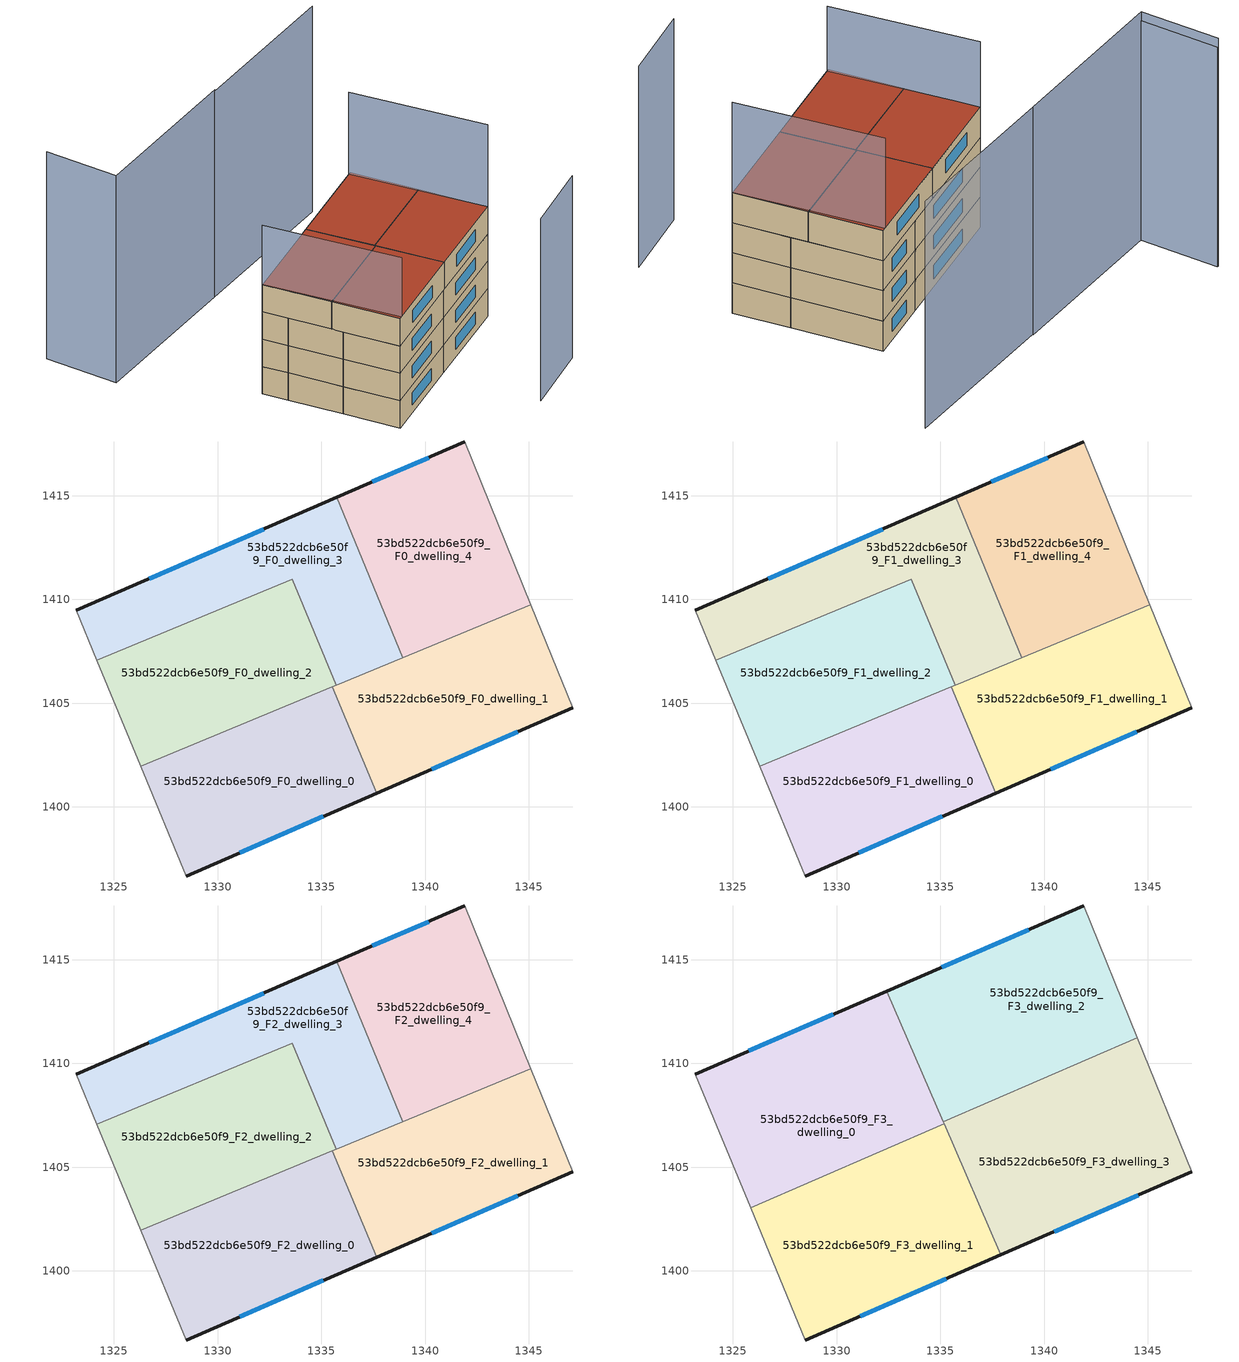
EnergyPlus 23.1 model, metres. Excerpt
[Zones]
53bd522dcb6e50f9_F0_dwelling_0
 floor ground (EU_floor_Construction): 1335.54,1405.79 1337.66,1400.66 1328.5,1396.67 1326.31,1401.96 z0
 wall outside (EU_wall_Construction): 1328.5,1396.67 1337.66,1400.66 z0:3
 wall to 53bd522dcb6e50f9_F0_dwelling_1 (EU_wall_Construction): 1337.66,1400.66 1335.54,1405.79 z0:3
 wall adiabatic (EU_wall_Construction): 1326.31,1401.96 1328.5,1396.67 z0:3
 wall to 53bd522dcb6e50f9_F0_dwelling_2 (EU_wall_Construction): 1335.54,1405.79 1326.31,1401.96 z0:3
 window (EU_Window_Construction): 1331.06,1397.79 1335.09,1399.54 z0.84:2.16
53bd522dcb6e50f9_F0_dwelling_1
 floor ground (EU_floor_Construction): 1345.09,1409.75 1347.11,1404.77 1337.66,1400.66 1335.54,1405.79 z0
 wall outside (EU_wall_Construction): 1337.66,1400.66 1347.11,1404.77 z0:3
 wall adiabatic (EU_wall_Construction): 1347.11,1404.77 1345.09,1409.75 z0:3
 wall to 53bd522dcb6e50f9_F0_dwelling_4 (EU_wall_Construction): 1345.09,1409.75 1338.93,1407.19 z0:3
 wall to 53bd522dcb6e50f9_F0_dwelling_3 (EU_wall_Construction): 1338.93,1407.19 1335.71,1405.86 z0:3
 wall to 53bd522dcb6e50f9_F0_dwelling_2 (EU_wall_Construction): 1335.71,1405.86 1335.54,1405.79 z0:3
 window (EU_Window_Construction): 1340.31,1401.81 1344.46,1403.62 z0.84:2.16
53bd522dcb6e50f9_F0_dwelling_2
 floor ground (EU_floor_Construction): 1333.59,1410.97 1335.71,1405.86 1326.31,1401.96 1324.19,1407.08 z0
 wall to 53bd522dcb6e50f9_F0_dwelling_3 (EU_wall_Construction): 1335.71,1405.86 1333.59,1410.97 1324.19,1407.08 z0:3
 wall adiabatic (EU_wall_Construction): 1324.19,1407.08 1326.31,1401.96 z0:3
53bd522dcb6e50f9_F0_dwelling_3
 floor ground (EU_floor_Construction): 1335.73,1414.91 1338.93,1407.19 1335.71,1405.86 1333.59,1410.97 1324.19,1407.08 1323.2,1409.48 z0
 wall outside (EU_wall_Construction): 1335.73,1414.91 1323.2,1409.48 z0:3
 wall adiabatic (EU_wall_Construction): 1323.2,1409.48 1324.19,1407.08 z0:3
 wall to 53bd522dcb6e50f9_F0_dwelling_4 (EU_wall_Construction): 1338.93,1407.19 1335.73,1414.91 z0:3
 window (EU_Window_Construction): 1332.22,1413.39 1326.71,1411 z0.84:2.16
53bd522dcb6e50f9_F0_dwelling_4
 floor ground (EU_floor_Construction): 1341.91,1417.58 1345.09,1409.75 1338.93,1407.19 1335.73,1414.91 z0
 wall outside (EU_wall_Construction): 1341.91,1417.58 1335.73,1414.91 z0:3
 wall adiabatic (EU_wall_Construction): 1345.09,1409.75 1341.91,1417.58 z0:3
 window (EU_Window_Construction): 1340.18,1416.83 1337.46,1415.66 z0.84:2.16
53bd522dcb6e50f9_F1_dwelling_0
 floor to 53bd522dcb6e50f9_F0_dwelling_0 (EU_floor_Construction): 1335.54,1405.79 1337.66,1400.66 1328.5,1396.67 1326.31,1401.96 z3
 wall outside (EU_wall_Construction): 1328.5,1396.67 1337.66,1400.66 z3:6
 wall to 53bd522dcb6e50f9_F1_dwelling_1 (EU_wall_Construction): 1337.66,1400.66 1335.54,1405.79 z3:6
 wall adiabatic (EU_wall_Construction): 1326.31,1401.96 1328.5,1396.67 z3:6
 wall to 53bd522dcb6e50f9_F1_dwelling_2 (EU_wall_Construction): 1335.54,1405.79 1326.31,1401.96 z3:6
 window (EU_Window_Construction): 1331.06,1397.79 1335.09,1399.54 z3.84:5.16
53bd522dcb6e50f9_F1_dwelling_1
 floor to 53bd522dcb6e50f9_F0_dwelling_1 (EU_floor_Construction): 1345.09,1409.75 1347.11,1404.77 1337.66,1400.66 1335.54,1405.79 z3
 wall outside (EU_wall_Construction): 1337.66,1400.66 1347.11,1404.77 z3:6
 wall adiabatic (EU_wall_Construction): 1347.11,1404.77 1345.09,1409.75 z3:6
 wall to 53bd522dcb6e50f9_F1_dwelling_4 (EU_wall_Construction): 1345.09,1409.75 1338.93,1407.19 z3:6
 wall to 53bd522dcb6e50f9_F1_dwelling_3 (EU_wall_Construction): 1338.93,1407.19 1335.71,1405.86 z3:6
 wall to 53bd522dcb6e50f9_F1_dwelling_2 (EU_wall_Construction): 1335.71,1405.86 1335.54,1405.79 z3:6
 window (EU_Window_Construction): 1340.31,1401.81 1344.46,1403.62 z3.84:5.16
53bd522dcb6e50f9_F1_dwelling_2
 floor to 53bd522dcb6e50f9_F0_dwelling_2 (EU_floor_Construction): 1333.59,1410.97 1335.71,1405.86 1326.31,1401.96 1324.19,1407.08 z3
 wall to 53bd522dcb6e50f9_F1_dwelling_3 (EU_wall_Construction): 1335.71,1405.86 1333.59,1410.97 1324.19,1407.08 z3:6
 wall adiabatic (EU_wall_Construction): 1324.19,1407.08 1326.31,1401.96 z3:6
53bd522dcb6e50f9_F1_dwelling_3
 floor to 53bd522dcb6e50f9_F0_dwelling_3 (EU_floor_Construction): 1335.73,1414.91 1338.93,1407.19 1335.71,1405.86 1333.59,1410.97 1324.19,1407.08 1323.2,1409.48 z3
 wall outside (EU_wall_Construction): 1335.73,1414.91 1323.2,1409.48 z3:6
 wall adiabatic (EU_wall_Construction): 1323.2,1409.48 1324.19,1407.08 z3:6
 wall to 53bd522dcb6e50f9_F1_dwelling_4 (EU_wall_Construction): 1338.93,1407.19 1335.73,1414.91 z3:6
 window (EU_Window_Construction): 1332.22,1413.39 1326.71,1411 z3.84:5.16
53bd522dcb6e50f9_F1_dwelling_4
 floor to 53bd522dcb6e50f9_F0_dwelling_4 (EU_floor_Construction): 1341.91,1417.58 1345.09,1409.75 1338.93,1407.19 1335.73,1414.91 z3
 wall outside (EU_wall_Construction): 1341.91,1417.58 1335.73,1414.91 z3:6
 wall adiabatic (EU_wall_Construction): 1345.09,1409.75 1341.91,1417.58 z3:6
 window (EU_Window_Construction): 1340.18,1416.83 1337.46,1415.66 z3.84:5.16
53bd522dcb6e50f9_F2_dwelling_0
 floor to 53bd522dcb6e50f9_F1_dwelling_0 (EU_floor_Construction): 1335.54,1405.79 1337.66,1400.66 1328.5,1396.67 1326.31,1401.96 z6
 wall outside (EU_wall_Construction): 1328.5,1396.67 1337.66,1400.66 z6:9
 wall to 53bd522dcb6e50f9_F2_dwelling_1 (EU_wall_Construction): 1337.66,1400.66 1335.54,1405.79 z6:9
 wall adiabatic (EU_wall_Construction): 1326.31,1401.96 1328.5,1396.67 z6:9
 wall to 53bd522dcb6e50f9_F2_dwelling_2 (EU_wall_Construction): 1335.54,1405.79 1326.31,1401.96 z6:9
 window (EU_Window_Construction): 1331.06,1397.79 1335.09,1399.54 z6.84:8.16
53bd522dcb6e50f9_F2_dwelling_1
 floor to 53bd522dcb6e50f9_F1_dwelling_1 (EU_floor_Construction): 1345.09,1409.75 1347.11,1404.77 1337.66,1400.66 1335.54,1405.79 z6
 wall outside (EU_wall_Construction): 1337.66,1400.66 1347.11,1404.77 z6:9
 wall adiabatic (EU_wall_Construction): 1347.11,1404.77 1345.09,1409.75 z6:9
 wall to 53bd522dcb6e50f9_F2_dwelling_4 (EU_wall_Construction): 1345.09,1409.75 1338.93,1407.19 z6:9
 wall to 53bd522dcb6e50f9_F2_dwelling_3 (EU_wall_Construction): 1338.93,1407.19 1335.71,1405.86 z6:9
 wall to 53bd522dcb6e50f9_F2_dwelling_2 (EU_wall_Construction): 1335.71,1405.86 1335.54,1405.79 z6:9
 window (EU_Window_Construction): 1340.31,1401.81 1344.46,1403.62 z6.84:8.16
53bd522dcb6e50f9_F2_dwelling_2
 floor to 53bd522dcb6e50f9_F1_dwelling_2 (EU_floor_Construction): 1333.59,1410.97 1335.71,1405.86 1326.31,1401.96 1324.19,1407.08 z6
 wall to 53bd522dcb6e50f9_F2_dwelling_3 (EU_wall_Construction): 1335.71,1405.86 1333.59,1410.97 1324.19,1407.08 z6:9
 wall adiabatic (EU_wall_Construction): 1324.19,1407.08 1326.31,1401.96 z6:9
 ceiling adiabatic (EU_roof_Construction): 1335.71,1405.86 1333.59,1410.97 1324.19,1407.08 1326.31,1401.96 z9
53bd522dcb6e50f9_F2_dwelling_3
 floor to 53bd522dcb6e50f9_F1_dwelling_3 (EU_floor_Construction): 1335.73,1414.91 1338.93,1407.19 1335.71,1405.86 1333.59,1410.97 1324.19,1407.08 1323.2,1409.48 z6
 wall outside (EU_wall_Construction): 1335.73,1414.91 1323.2,1409.48 z6:9
 wall adiabatic (EU_wall_Construction): 1323.2,1409.48 1324.19,1407.08 z6:9
 wall to 53bd522dcb6e50f9_F2_dwelling_4 (EU_wall_Construction): 1338.93,1407.19 1335.73,1414.91 z6:9
 window (EU_Window_Construction): 1332.22,1413.39 1326.71,1411 z6.84:8.16
53bd522dcb6e50f9_F2_dwelling_4
 floor to 53bd522dcb6e50f9_F1_dwelling_4 (EU_floor_Construction): 1341.91,1417.58 1345.09,1409.75 1338.93,1407.19 1335.73,1414.91 z6
 wall outside (EU_wall_Construction): 1341.91,1417.58 1335.73,1414.91 z6:9
 wall adiabatic (EU_wall_Construction): 1345.09,1409.75 1341.91,1417.58 z6:9
 window (EU_Window_Construction): 1340.18,1416.83 1337.46,1415.66 z6.84:8.16
53bd522dcb6e50f9_F3_dwelling_0
 floor adiabatic (EU_floor_Construction): 1333.52,1410.94 1335.19,1407.08 1325.86,1403.05 1324.19,1407.08 z9
 floor to 53bd522dcb6e50f9_F2_dwelling_3 (EU_floor_Construction): 1332.42,1413.48 1333.52,1410.94 1324.19,1407.08 1323.2,1409.48 z9
 wall outside (EU_wall_Construction): 1332.42,1413.48 1323.2,1409.48 z9:12
 wall to 53bd522dcb6e50f9_F3_dwelling_1 (EU_wall_Construction): 1325.86,1403.05 1335.19,1407.08 z9:12
 wall adiabatic (EU_wall_Construction): 1323.2,1409.48 1325.86,1403.05 z9:12
 wall to 53bd522dcb6e50f9_F3_dwelling_2 (EU_wall_Construction): 1335.15,1407.18 1332.42,1413.48 z9:12
 wall to 53bd522dcb6e50f9_F3_dwelling_3 (EU_wall_Construction): 1335.19,1407.08 1335.15,1407.18 z9:12
 window (EU_Window_Construction): 1329.84,1412.36 1325.78,1410.6 z9.84:11.16
 roof outside (EU_roof_Construction): 1335.19,1407.08 1332.42,1413.48 1323.2,1409.48 1325.86,1403.05 z12
53bd522dcb6e50f9_F3_dwelling_1
 floor to 53bd522dcb6e50f9_F2_dwelling_0 (EU_floor_Construction): 1335.54,1405.79 1337.66,1400.66 1328.5,1396.67 1326.31,1401.96 z9
 floor to 53bd522dcb6e50f9_F2_dwelling_1 (EU_floor_Construction): 1335.72,1405.86 1337.92,1400.77 1337.66,1400.66 1335.54,1405.79 z9
 floor adiabatic (EU_floor_Construction): 1335.19,1407.08 1335.48,1406.41 1335.71,1405.86 1326.31,1401.96 1325.86,1403.05 z9
 wall outside (EU_wall_Construction): 1328.5,1396.67 1337.92,1400.77 z9:12
 wall adiabatic (EU_wall_Construction): 1325.86,1403.05 1328.5,1396.67 z9:12
 wall to 53bd522dcb6e50f9_F3_dwelling_3 (EU_wall_Construction): 1337.92,1400.77 1335.19,1407.08 z9:12
 window (EU_Window_Construction): 1331.14,1397.82 1335.28,1399.62 z9.84:11.16
 roof outside (EU_roof_Construction): 1337.92,1400.77 1335.19,1407.08 1325.86,1403.05 1328.5,1396.67 z12
53bd522dcb6e50f9_F3_dwelling_2
 floor to 53bd522dcb6e50f9_F2_dwelling_4 (EU_floor_Construction): 1341.91,1417.58 1344.49,1411.22 1338.36,1408.57 1335.73,1414.91 z9
 floor to 53bd522dcb6e50f9_F2_dwelling_3 (EU_floor_Construction): 1335.73,1414.91 1338.36,1408.57 1335.16,1407.18 1333.59,1410.97 1333.52,1410.94 1332.42,1413.48 z9
 floor adiabatic (EU_floor_Construction): 1333.59,1410.97 1335.16,1407.18 1335.15,1407.18 1333.52,1410.94 z9
 wall outside (EU_wall_Construction): 1341.91,1417.58 1332.42,1413.48 z9:12
 wall adiabatic (EU_wall_Construction): 1344.49,1411.22 1341.91,1417.58 z9:12
 wall to 53bd522dcb6e50f9_F3_dwelling_3 (EU_wall_Construction): 1335.15,1407.18 1344.49,1411.22 z9:12
 window (EU_Window_Construction): 1339.25,1416.43 1335.08,1414.63 z9.84:11.16
 roof outside (EU_roof_Construction): 1344.49,1411.22 1341.91,1417.58 1332.42,1413.48 1335.15,1407.18 z12
53bd522dcb6e50f9_F3_dwelling_3
 floor to 53bd522dcb6e50f9_F2_dwelling_1 (EU_floor_Construction): 1345.09,1409.75 1347.11,1404.77 1337.92,1400.77 1335.72,1405.86 z9
 floor to 53bd522dcb6e50f9_F2_dwelling_4 (EU_floor_Construction): 1344.49,1411.22 1345.09,1409.75 1338.93,1407.19 1338.36,1408.57 z9
 floor to 53bd522dcb6e50f9_F2_dwelling_3 (EU_floor_Construction): 1338.36,1408.57 1338.93,1407.19 1335.72,1405.86 1335.49,1406.39 1335.16,1407.18 z9
 wall outside (EU_wall_Construction): 1337.92,1400.77 1347.11,1404.77 z9:12
 wall adiabatic (EU_wall_Construction): 1347.11,1404.77 1344.49,1411.22 z9:12
 window (EU_Window_Construction): 1340.5,1401.89 1344.54,1403.65 z9.84:11.16
 roof outside (EU_roof_Construction): 1347.11,1404.77 1344.49,1411.22 1335.15,1407.18 1337.92,1400.77 z12
shading: 1323.2,1409.48 1328.77,1396.8 z0:18.5; 1312.94,1427.33 1314.79,1420.09 z0:21.9; 1331.11,1424.29 1314.71,1420.03 / 1314.71,1420.03 1312.81,1427.33 z0:22.7; 1347.33,1428.45 1331.11,1424.23 z0:22.6; 1340.98,1391.12 1348.01,1394.37 z0:20; 1347.11,1404.77 1341.57,1417.44 z0:21
[Building]
EU S2 Campaign: North Axis=0; Terrain=City; Solar Distribution=FullExterior
[Site:Location]
Lyon-Bron: Latitude=45.75; Longitude=5; Time Zone=1; Elevation=198
[SizingPeriod:WeatherFileDays]
AnnualSizingPeriod: Begin Month=1; Begin Day of Month=1; End Month=12; End Day of Month=31; Day of Week for Start Day=Monday; Use Weather File Daylight Saving Period=No; Use Weather File Rain and Snow Indicators=No
[MATERIAL]
EU_InternalMass_Material: Roughness=MediumRough; Thickness=0.1; Conductivity=1; Density=1800; Specific Heat=900; Thermal Absorptance=0.9; Solar Absorptance=0.7; Visible Absorptance=0.7
[MATERIAL:NOMASS] Roughness=MediumRough; Thermal Absorptance=0.9; Solar Absorptance=0.7; Visible Absorptance=0.7
Name | Thermal Resistance
EU_wall_NoMass | 0.776494
EU_roof_NoMass | 0.486893
EU_floor_NoMass | 0.421597
[WINDOWMATERIAL:SIMPLEGLAZINGSYSTEM]
EU_Window_SimpleGlazing: UFactor=4.24961; Solar Heat Gain Coefficient=0.83; Visible Transmittance=0.83
[CONSTRUCTION]
EU_wall_Construction: EU_wall_NoMass
EU_roof_Construction: EU_roof_NoMass
EU_floor_Construction: EU_floor_NoMass
EU_Window_Construction: EU_Window_SimpleGlazing
EU_InternalMass_Construction: EU_InternalMass_Material
[ZONE] Type=1; Multiplier=1; Ceiling Height=autocalculate; Floor Area=autocalculate; Part of Total Floor Area=Yes
Name | Volume
53bd522dcb6e50f9_F0_dwelling_0; 53bd522dcb6e50f9_F1_dwelling_0; 53bd522dcb6e50f9_F2_dwelling_0 | 168.979
53bd522dcb6e50f9_F3_dwelling_0; 53bd522dcb6e50f9_F3_dwelling_3 | 211.238
53bd522dcb6e50f9_F0_dwelling_1; 53bd522dcb6e50f9_F1_dwelling_1; 53bd522dcb6e50f9_F2_dwelling_1 | 168.997
53bd522dcb6e50f9_F3_dwelling_1 | 211.222
53bd522dcb6e50f9_F0_dwelling_2; 53bd522dcb6e50f9_F1_dwelling_2; 53bd522dcb6e50f9_F2_dwelling_2 | 168.995
53bd522dcb6e50f9_F3_dwelling_2 | 211.254
53bd522dcb6e50f9_F0_dwelling_3; 53bd522dcb6e50f9_F1_dwelling_3; 53bd522dcb6e50f9_F2_dwelling_3 | 168.994
53bd522dcb6e50f9_F0_dwelling_4; 53bd522dcb6e50f9_F1_dwelling_4; 53bd522dcb6e50f9_F2_dwelling_4 | 168.99
[INTERNALMASS] Construction=EU_InternalMass_Construction
Name | Zone or ZoneList | Surface Area
53bd522dcb6e50f9_F0_dwelling_0_EU_InternalMass | 53bd522dcb6e50f9_F0_dwelling_0 | 56.3274
53bd522dcb6e50f9_F0_dwelling_1_EU_InternalMass | 53bd522dcb6e50f9_F0_dwelling_1 | 56.3314
53bd522dcb6e50f9_F0_dwelling_2_EU_InternalMass | 53bd522dcb6e50f9_F0_dwelling_2 | 56.3328
53bd522dcb6e50f9_F0_dwelling_3_EU_InternalMass | 53bd522dcb6e50f9_F0_dwelling_3 | 56.3313
53bd522dcb6e50f9_F0_dwelling_4_EU_InternalMass | 53bd522dcb6e50f9_F0_dwelling_4 | 56.3303
53bd522dcb6e50f9_F1_dwelling_0_EU_InternalMass | 53bd522dcb6e50f9_F1_dwelling_0 | 56.3274
53bd522dcb6e50f9_F1_dwelling_1_EU_InternalMass | 53bd522dcb6e50f9_F1_dwelling_1 | 56.3314
53bd522dcb6e50f9_F1_dwelling_2_EU_InternalMass | 53bd522dcb6e50f9_F1_dwelling_2 | 56.3328
53bd522dcb6e50f9_F1_dwelling_3_EU_InternalMass | 53bd522dcb6e50f9_F1_dwelling_3 | 56.3313
53bd522dcb6e50f9_F1_dwelling_4_EU_InternalMass | 53bd522dcb6e50f9_F1_dwelling_4 | 56.3303
53bd522dcb6e50f9_F2_dwelling_0_EU_InternalMass | 53bd522dcb6e50f9_F2_dwelling_0 | 56.3274
53bd522dcb6e50f9_F2_dwelling_1_EU_InternalMass | 53bd522dcb6e50f9_F2_dwelling_1 | 56.3314
53bd522dcb6e50f9_F2_dwelling_2_EU_InternalMass | 53bd522dcb6e50f9_F2_dwelling_2 | 56.3328
53bd522dcb6e50f9_F2_dwelling_3_EU_InternalMass | 53bd522dcb6e50f9_F2_dwelling_3 | 56.3313
53bd522dcb6e50f9_F2_dwelling_4_EU_InternalMass | 53bd522dcb6e50f9_F2_dwelling_4 | 56.3303
53bd522dcb6e50f9_F3_dwelling_0_EU_InternalMass | 53bd522dcb6e50f9_F3_dwelling_0 | 70.4123
53bd522dcb6e50f9_F3_dwelling_1_EU_InternalMass | 53bd522dcb6e50f9_F3_dwelling_1 | 70.4052
53bd522dcb6e50f9_F3_dwelling_2_EU_InternalMass | 53bd522dcb6e50f9_F3_dwelling_2 | 70.4146
53bd522dcb6e50f9_F3_dwelling_3_EU_InternalMass | 53bd522dcb6e50f9_F3_dwelling_3 | 70.4146
[OTHEREQUIPMENT] Fuel Type=Electricity; Design Level Calculation Method=Watts/Area; Power per Zone Floor Area=1; Fraction Latent=0; Fraction Radiant=0; Fraction Lost=0; Carbon Dioxide Generation Rate=0; EndUse Subcategory=EU_Step8_InternalGains
Name | Zone or ZoneList or Space or SpaceList | Schedule
EU_Step8_InternalGain_53bd522dcb6e50f9_F0_dwelling_0_f000 | 53bd522dcb6e50f9_F0_dwelling_0 | EU_Step8_GainSchedule_53bd522dcb6e50f9_F0_dwelling_0_f000
EU_Step8_InternalGain_53bd522dcb6e50f9_F0_dwelling_1_f000 | 53bd522dcb6e50f9_F0_dwelling_1 | EU_Step8_GainSchedule_53bd522dcb6e50f9_F0_dwelling_1_f000
EU_Step8_InternalGain_53bd522dcb6e50f9_F0_dwelling_2_f000 | 53bd522dcb6e50f9_F0_dwelling_2 | EU_Step8_GainSchedule_53bd522dcb6e50f9_F0_dwelling_2_f000
EU_Step8_InternalGain_53bd522dcb6e50f9_F0_dwelling_3_f000 | 53bd522dcb6e50f9_F0_dwelling_3 | EU_Step8_GainSchedule_53bd522dcb6e50f9_F0_dwelling_3_f000
EU_Step8_InternalGain_53bd522dcb6e50f9_F0_dwelling_4_f000 | 53bd522dcb6e50f9_F0_dwelling_4 | EU_Step8_GainSchedule_53bd522dcb6e50f9_F0_dwelling_4_f000
EU_Step8_InternalGain_53bd522dcb6e50f9_F1_dwelling_0_f000 | 53bd522dcb6e50f9_F1_dwelling_0 | EU_Step8_GainSchedule_53bd522dcb6e50f9_F1_dwelling_0_f000
EU_Step8_InternalGain_53bd522dcb6e50f9_F1_dwelling_1_f000 | 53bd522dcb6e50f9_F1_dwelling_1 | EU_Step8_GainSchedule_53bd522dcb6e50f9_F1_dwelling_1_f000
EU_Step8_InternalGain_53bd522dcb6e50f9_F1_dwelling_2_f000 | 53bd522dcb6e50f9_F1_dwelling_2 | EU_Step8_GainSchedule_53bd522dcb6e50f9_F1_dwelling_2_f000
EU_Step8_InternalGain_53bd522dcb6e50f9_F1_dwelling_3_f000 | 53bd522dcb6e50f9_F1_dwelling_3 | EU_Step8_GainSchedule_53bd522dcb6e50f9_F1_dwelling_3_f000
EU_Step8_InternalGain_53bd522dcb6e50f9_F1_dwelling_4_f000 | 53bd522dcb6e50f9_F1_dwelling_4 | EU_Step8_GainSchedule_53bd522dcb6e50f9_F1_dwelling_4_f000
EU_Step8_InternalGain_53bd522dcb6e50f9_F2_dwelling_0_f000 | 53bd522dcb6e50f9_F2_dwelling_0 | EU_Step8_GainSchedule_53bd522dcb6e50f9_F2_dwelling_0_f000
EU_Step8_InternalGain_53bd522dcb6e50f9_F2_dwelling_1_f000 | 53bd522dcb6e50f9_F2_dwelling_1 | EU_Step8_GainSchedule_53bd522dcb6e50f9_F2_dwelling_1_f000
EU_Step8_InternalGain_53bd522dcb6e50f9_F2_dwelling_2_f000 | 53bd522dcb6e50f9_F2_dwelling_2 | EU_Step8_GainSchedule_53bd522dcb6e50f9_F2_dwelling_2_f000
EU_Step8_InternalGain_53bd522dcb6e50f9_F2_dwelling_3_f000 | 53bd522dcb6e50f9_F2_dwelling_3 | EU_Step8_GainSchedule_53bd522dcb6e50f9_F2_dwelling_3_f000
EU_Step8_InternalGain_53bd522dcb6e50f9_F2_dwelling_4_f000 | 53bd522dcb6e50f9_F2_dwelling_4 | EU_Step8_GainSchedule_53bd522dcb6e50f9_F2_dwelling_4_f000
EU_Step8_InternalGain_53bd522dcb6e50f9_F3_dwelling_0_f000 | 53bd522dcb6e50f9_F3_dwelling_0 | EU_Step8_GainSchedule_53bd522dcb6e50f9_F3_dwelling_0_f000
EU_Step8_InternalGain_53bd522dcb6e50f9_F3_dwelling_1_f000 | 53bd522dcb6e50f9_F3_dwelling_1 | EU_Step8_GainSchedule_53bd522dcb6e50f9_F3_dwelling_1_f000
EU_Step8_InternalGain_53bd522dcb6e50f9_F3_dwelling_2_f000 | 53bd522dcb6e50f9_F3_dwelling_2 | EU_Step8_GainSchedule_53bd522dcb6e50f9_F3_dwelling_2_f000
EU_Step8_InternalGain_53bd522dcb6e50f9_F3_dwelling_3_f000 | 53bd522dcb6e50f9_F3_dwelling_3 | EU_Step8_GainSchedule_53bd522dcb6e50f9_F3_dwelling_3_f000
[ZONEVENTILATION:DESIGNFLOWRATE] Schedule=EU_AlwaysOn; Design Flow Rate Calculation Method=AirChanges/Hour; Air Changes per Hour=0.693814; Ventilation Type=Natural; Fan Pressure Rise=0; Fan Total Efficiency=1; Constant Term Coefficient=1; Temperature Term Coefficient=0; Velocity Term Coefficient=0; Velocity Squared Term Coefficient=0; Minimum Indoor Temperature=-100; Maximum Indoor Temperature=100; Delta Temperature=-100; Minimum Outdoor Temperature=-100; Maximum Outdoor Temperature=100; Maximum Wind Speed=40
Name | Zone or ZoneList or Space or SpaceList
EU_ConstantAir_53bd522dcb6e50f9_F0_dwelling_0 | 53bd522dcb6e50f9_F0_dwelling_0
EU_ConstantAir_53bd522dcb6e50f9_F0_dwelling_1 | 53bd522dcb6e50f9_F0_dwelling_1
EU_ConstantAir_53bd522dcb6e50f9_F0_dwelling_2 | 53bd522dcb6e50f9_F0_dwelling_2
EU_ConstantAir_53bd522dcb6e50f9_F0_dwelling_3 | 53bd522dcb6e50f9_F0_dwelling_3
EU_ConstantAir_53bd522dcb6e50f9_F0_dwelling_4 | 53bd522dcb6e50f9_F0_dwelling_4
EU_ConstantAir_53bd522dcb6e50f9_F1_dwelling_0 | 53bd522dcb6e50f9_F1_dwelling_0
EU_ConstantAir_53bd522dcb6e50f9_F1_dwelling_1 | 53bd522dcb6e50f9_F1_dwelling_1
EU_ConstantAir_53bd522dcb6e50f9_F1_dwelling_2 | 53bd522dcb6e50f9_F1_dwelling_2
EU_ConstantAir_53bd522dcb6e50f9_F1_dwelling_3 | 53bd522dcb6e50f9_F1_dwelling_3
EU_ConstantAir_53bd522dcb6e50f9_F1_dwelling_4 | 53bd522dcb6e50f9_F1_dwelling_4
EU_ConstantAir_53bd522dcb6e50f9_F2_dwelling_0 | 53bd522dcb6e50f9_F2_dwelling_0
EU_ConstantAir_53bd522dcb6e50f9_F2_dwelling_1 | 53bd522dcb6e50f9_F2_dwelling_1
EU_ConstantAir_53bd522dcb6e50f9_F2_dwelling_2 | 53bd522dcb6e50f9_F2_dwelling_2
EU_ConstantAir_53bd522dcb6e50f9_F2_dwelling_3 | 53bd522dcb6e50f9_F2_dwelling_3
EU_ConstantAir_53bd522dcb6e50f9_F2_dwelling_4 | 53bd522dcb6e50f9_F2_dwelling_4
EU_ConstantAir_53bd522dcb6e50f9_F3_dwelling_0 | 53bd522dcb6e50f9_F3_dwelling_0
EU_ConstantAir_53bd522dcb6e50f9_F3_dwelling_1 | 53bd522dcb6e50f9_F3_dwelling_1
EU_ConstantAir_53bd522dcb6e50f9_F3_dwelling_2 | 53bd522dcb6e50f9_F3_dwelling_2
EU_ConstantAir_53bd522dcb6e50f9_F3_dwelling_3 | 53bd522dcb6e50f9_F3_dwelling_3
[HVACTEMPLATE:THERMOSTAT] Constant Heating Setpoint=20; Constant Cooling Setpoint=50
EU_HeatOnly_53bd522dcb6e50f9_F0_dwelling_0; EU_HeatOnly_53bd522dcb6e50f9_F0_dwelling_1; EU_HeatOnly_53bd522dcb6e50f9_F0_dwelling_2; EU_HeatOnly_53bd522dcb6e50f9_F0_dwelling_3; EU_HeatOnly_53bd522dcb6e50f9_F0_dwelling_4; EU_HeatOnly_53bd522dcb6e50f9_F1_dwelling_0; EU_HeatOnly_53bd522dcb6e50f9_F1_dwelling_1; EU_HeatOnly_53bd522dcb6e50f9_F1_dwelling_2; EU_HeatOnly_53bd522dcb6e50f9_F1_dwelling_3; EU_HeatOnly_53bd522dcb6e50f9_F1_dwelling_4; EU_HeatOnly_53bd522dcb6e50f9_F2_dwelling_0; EU_HeatOnly_53bd522dcb6e50f9_F2_dwelling_1; EU_HeatOnly_53bd522dcb6e50f9_F2_dwelling_2; EU_HeatOnly_53bd522dcb6e50f9_F2_dwelling_3; EU_HeatOnly_53bd522dcb6e50f9_F2_dwelling_4; EU_HeatOnly_53bd522dcb6e50f9_F3_dwelling_0; EU_HeatOnly_53bd522dcb6e50f9_F3_dwelling_1; EU_HeatOnly_53bd522dcb6e50f9_F3_dwelling_2; EU_HeatOnly_53bd522dcb6e50f9_F3_dwelling_3
[HVACTEMPLATE:ZONE:IDEALLOADSAIRSYSTEM] System Availability Schedule=EU_AlwaysOn; Maximum Heating Supply Air Temperature=50; Minimum Cooling Supply Air Temperature=13; Maximum Heating Supply Air Humidity Ratio=0.0156; Minimum Cooling Supply Air Humidity Ratio=0.0077; Heating Limit=NoLimit; Cooling Limit=NoLimit; Heating Availability Schedule=EU_AlwaysOn; Cooling Availability Schedule=EU_CoolingOff; Dehumidification Control Type=ConstantSensibleHeatRatio; Cooling Sensible Heat Ratio=0.7; Dehumidification Setpoint=60; Humidification Control Type=None; Humidification Setpoint=30; Outdoor Air Method=None; Outdoor Air Flow Rate per Person=0.00944; Outdoor Air Flow Rate per Zone Floor Area=0; Outdoor Air Flow Rate per Zone=0; Demand Controlled Ventilation Type=None; Outdoor Air Economizer Type=NoEconomizer; Heat Recovery Type=None; Sensible Heat Recovery Effectiveness=0.7; Latent Heat Recovery Effectiveness=0.65
Name | Template Thermostat
53bd522dcb6e50f9_F0_dwelling_0 | EU_HeatOnly_53bd522dcb6e50f9_F0_dwelling_0
53bd522dcb6e50f9_F0_dwelling_1 | EU_HeatOnly_53bd522dcb6e50f9_F0_dwelling_1
53bd522dcb6e50f9_F0_dwelling_2 | EU_HeatOnly_53bd522dcb6e50f9_F0_dwelling_2
53bd522dcb6e50f9_F0_dwelling_3 | EU_HeatOnly_53bd522dcb6e50f9_F0_dwelling_3
53bd522dcb6e50f9_F0_dwelling_4 | EU_HeatOnly_53bd522dcb6e50f9_F0_dwelling_4
53bd522dcb6e50f9_F1_dwelling_0 | EU_HeatOnly_53bd522dcb6e50f9_F1_dwelling_0
53bd522dcb6e50f9_F1_dwelling_1 | EU_HeatOnly_53bd522dcb6e50f9_F1_dwelling_1
53bd522dcb6e50f9_F1_dwelling_2 | EU_HeatOnly_53bd522dcb6e50f9_F1_dwelling_2
53bd522dcb6e50f9_F1_dwelling_3 | EU_HeatOnly_53bd522dcb6e50f9_F1_dwelling_3
53bd522dcb6e50f9_F1_dwelling_4 | EU_HeatOnly_53bd522dcb6e50f9_F1_dwelling_4
53bd522dcb6e50f9_F2_dwelling_0 | EU_HeatOnly_53bd522dcb6e50f9_F2_dwelling_0
53bd522dcb6e50f9_F2_dwelling_1 | EU_HeatOnly_53bd522dcb6e50f9_F2_dwelling_1
53bd522dcb6e50f9_F2_dwelling_2 | EU_HeatOnly_53bd522dcb6e50f9_F2_dwelling_2
53bd522dcb6e50f9_F2_dwelling_3 | EU_HeatOnly_53bd522dcb6e50f9_F2_dwelling_3
53bd522dcb6e50f9_F2_dwelling_4 | EU_HeatOnly_53bd522dcb6e50f9_F2_dwelling_4
53bd522dcb6e50f9_F3_dwelling_0 | EU_HeatOnly_53bd522dcb6e50f9_F3_dwelling_0
53bd522dcb6e50f9_F3_dwelling_1 | EU_HeatOnly_53bd522dcb6e50f9_F3_dwelling_1
53bd522dcb6e50f9_F3_dwelling_2 | EU_HeatOnly_53bd522dcb6e50f9_F3_dwelling_2
53bd522dcb6e50f9_F3_dwelling_3 | EU_HeatOnly_53bd522dcb6e50f9_F3_dwelling_3
[SIZING:ZONE] Zone Cooling Design Supply Air Temperature Input Method=SupplyAirTemperature; Zone Cooling Design Supply Air Temperature=13; Zone Heating Design Supply Air Temperature Input Method=SupplyAirTemperature; Zone Heating Design Supply Air Temperature=50; Zone Cooling Design Supply Air Humidity Ratio=0.008; Zone Heating Design Supply Air Humidity Ratio=0.008; Cooling Design Air Flow Method=DesignDay; Cooling Design Air Flow Rate=0; Cooling Minimum Air Flow per Zone Floor Area=0.000762; Cooling Minimum Air Flow=0; Cooling Minimum Air Flow Fraction=0.2; Heating Design Air Flow Method=DesignDay; Heating Design Air Flow Rate=0; Heating Maximum Air Flow per Zone Floor Area=0.002032; Heating Maximum Air Flow=0.141576; Heating Maximum Air Flow Fraction=0.3; Account for Dedicated Outdoor Air System=No; Dedicated Outdoor Air System Control Strategy=NeutralSupplyAir; Dedicated Outdoor Air Low Setpoint Temperature for Design=autosize; Dedicated Outdoor Air High Setpoint Temperature for Design=autosize; Zone Load Sizing Method=Sensible Load Only No Latent Load; Zone Latent Cooling Design Supply Air Humidity Ratio Input Method=HumidityRatioDifference; Zone Cooling Design Supply Air Humidity Ratio Difference=0.005; Zone Latent Heating Design Supply Air Humidity Ratio Input Method=HumidityRatioDifference; Zone Humidification Design Supply Air Humidity Ratio Difference=0.005
53bd522dcb6e50f9_F0_dwelling_0; 53bd522dcb6e50f9_F0_dwelling_1; 53bd522dcb6e50f9_F0_dwelling_2; 53bd522dcb6e50f9_F0_dwelling_3; 53bd522dcb6e50f9_F0_dwelling_4; 53bd522dcb6e50f9_F1_dwelling_0; 53bd522dcb6e50f9_F1_dwelling_1; 53bd522dcb6e50f9_F1_dwelling_2; 53bd522dcb6e50f9_F1_dwelling_3; 53bd522dcb6e50f9_F1_dwelling_4; 53bd522dcb6e50f9_F2_dwelling_0; 53bd522dcb6e50f9_F2_dwelling_1; 53bd522dcb6e50f9_F2_dwelling_2; 53bd522dcb6e50f9_F2_dwelling_3; 53bd522dcb6e50f9_F2_dwelling_4; 53bd522dcb6e50f9_F3_dwelling_0; 53bd522dcb6e50f9_F3_dwelling_1; 53bd522dcb6e50f9_F3_dwelling_2; 53bd522dcb6e50f9_F3_dwelling_3
[SCHEDULE:CONSTANT]
Name | Hourly Value
EU_AlwaysOn | 1
EU_CoolingOff | 0
[SCHEDULE:FILE] Column Number=1; Rows to Skip at Top=0; Number of Hours of Data=8760; Column Separator=Comma; Interpolate to Timestep=No; Minutes per Item=60; Adjust Schedule for Daylight Savings=Yes
Name | File
EU_Step8_GainSchedule_53bd522dcb6e50f9_F0_dwelling_0_f000 | ../../schedules/53bd522dcb6e50f9/53bd522dcb6e50f9_F0_dwelling_0_f000_gain.csv
EU_Step8_GainSchedule_53bd522dcb6e50f9_F0_dwelling_1_f000 | ../../schedules/53bd522dcb6e50f9/53bd522dcb6e50f9_F0_dwelling_1_f000_gain.csv
EU_Step8_GainSchedule_53bd522dcb6e50f9_F0_dwelling_2_f000 | ../../schedules/53bd522dcb6e50f9/53bd522dcb6e50f9_F0_dwelling_2_f000_gain.csv
EU_Step8_GainSchedule_53bd522dcb6e50f9_F0_dwelling_3_f000 | ../../schedules/53bd522dcb6e50f9/53bd522dcb6e50f9_F0_dwelling_3_f000_gain.csv
EU_Step8_GainSchedule_53bd522dcb6e50f9_F0_dwelling_4_f000 | ../../schedules/53bd522dcb6e50f9/53bd522dcb6e50f9_F0_dwelling_4_f000_gain.csv
EU_Step8_GainSchedule_53bd522dcb6e50f9_F1_dwelling_0_f000 | ../../schedules/53bd522dcb6e50f9/53bd522dcb6e50f9_F1_dwelling_0_f000_gain.csv
EU_Step8_GainSchedule_53bd522dcb6e50f9_F1_dwelling_1_f000 | ../../schedules/53bd522dcb6e50f9/53bd522dcb6e50f9_F1_dwelling_1_f000_gain.csv
EU_Step8_GainSchedule_53bd522dcb6e50f9_F1_dwelling_2_f000 | ../../schedules/53bd522dcb6e50f9/53bd522dcb6e50f9_F1_dwelling_2_f000_gain.csv
EU_Step8_GainSchedule_53bd522dcb6e50f9_F1_dwelling_3_f000 | ../../schedules/53bd522dcb6e50f9/53bd522dcb6e50f9_F1_dwelling_3_f000_gain.csv
EU_Step8_GainSchedule_53bd522dcb6e50f9_F1_dwelling_4_f000 | ../../schedules/53bd522dcb6e50f9/53bd522dcb6e50f9_F1_dwelling_4_f000_gain.csv
EU_Step8_GainSchedule_53bd522dcb6e50f9_F2_dwelling_0_f000 | ../../schedules/53bd522dcb6e50f9/53bd522dcb6e50f9_F2_dwelling_0_f000_gain.csv
EU_Step8_GainSchedule_53bd522dcb6e50f9_F2_dwelling_1_f000 | ../../schedules/53bd522dcb6e50f9/53bd522dcb6e50f9_F2_dwelling_1_f000_gain.csv
EU_Step8_GainSchedule_53bd522dcb6e50f9_F2_dwelling_2_f000 | ../../schedules/53bd522dcb6e50f9/53bd522dcb6e50f9_F2_dwelling_2_f000_gain.csv
EU_Step8_GainSchedule_53bd522dcb6e50f9_F2_dwelling_3_f000 | ../../schedules/53bd522dcb6e50f9/53bd522dcb6e50f9_F2_dwelling_3_f000_gain.csv
EU_Step8_GainSchedule_53bd522dcb6e50f9_F2_dwelling_4_f000 | ../../schedules/53bd522dcb6e50f9/53bd522dcb6e50f9_F2_dwelling_4_f000_gain.csv
EU_Step8_GainSchedule_53bd522dcb6e50f9_F3_dwelling_0_f000 | ../../schedules/53bd522dcb6e50f9/53bd522dcb6e50f9_F3_dwelling_0_f000_gain.csv
EU_Step8_GainSchedule_53bd522dcb6e50f9_F3_dwelling_1_f000 | ../../schedules/53bd522dcb6e50f9/53bd522dcb6e50f9_F3_dwelling_1_f000_gain.csv
EU_Step8_GainSchedule_53bd522dcb6e50f9_F3_dwelling_2_f000 | ../../schedules/53bd522dcb6e50f9/53bd522dcb6e50f9_F3_dwelling_2_f000_gain.csv
EU_Step8_GainSchedule_53bd522dcb6e50f9_F3_dwelling_3_f000 | ../../schedules/53bd522dcb6e50f9/53bd522dcb6e50f9_F3_dwelling_3_f000_gain.csv
